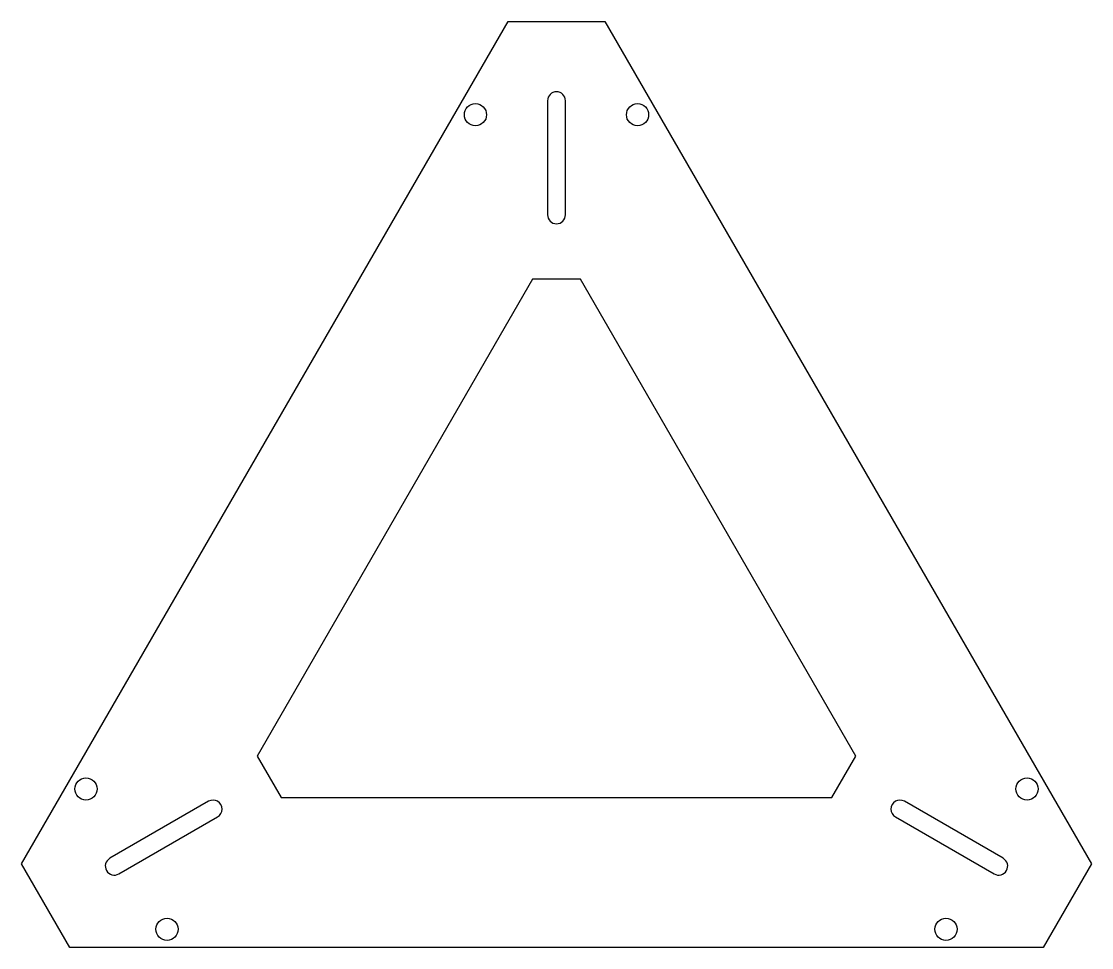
# Model space of a CAD drawing. Extents: x -89 to 89, y 263 to 417.
import ezdxf

# ---------------------------------------------------------------- set-up
doc = ezdxf.new("R2010")
doc.units = 0

# ---------------------------------------------------------------- blocks, each defined once
blk = doc.blocks.new('MYLAYER006')
at = {"layer": 'Body_Slices', "color": 0}
for points in [[(89.13, 276.58), (81.08, 262.64), (-81.08, 262.64), (-89.13, 276.58), (-8.05, 417.01), (8.05, 417.01)], [(-4, 374.02), (-49.88, 294.57), (-45.88, 287.64), (45.88, 287.64), (49.88, 294.57), (4, 374.02)]]:
    blk.add_lwpolyline(points, close=True, dxfattribs=at)
for points in [[(-1.5, 384.78, 1), (1.5, 384.78), (1.5, 403.78, 1), (-1.5, 403.78)], [(-56.44, 284.42, 1), (-57.94, 287.02), (-74.4, 277.52, 1), (-72.9, 274.92)], [(57.94, 287.02, 1), (56.44, 284.42), (72.9, 274.92, 1), (74.4, 277.52)]]:
    blk.add_lwpolyline(points, format="xyb", close=True, dxfattribs=at)
for centre in [(-13.5, 401.45), (13.5, 401.45), (-78.37, 289.08), (78.37, 289.08), (-64.87, 265.7), (64.87, 265.7)]:
    blk.add_circle(centre, 1.85, dxfattribs=at)

msp = doc.modelspace()

# ---------------------------------------------------------------- block references
at = {"layer": 'Body_Slices', "color": 0}
msp.add_blockref('MYLAYER006', (0, 0), dxfattribs=at)

doc.saveas('drawing.dxf')
